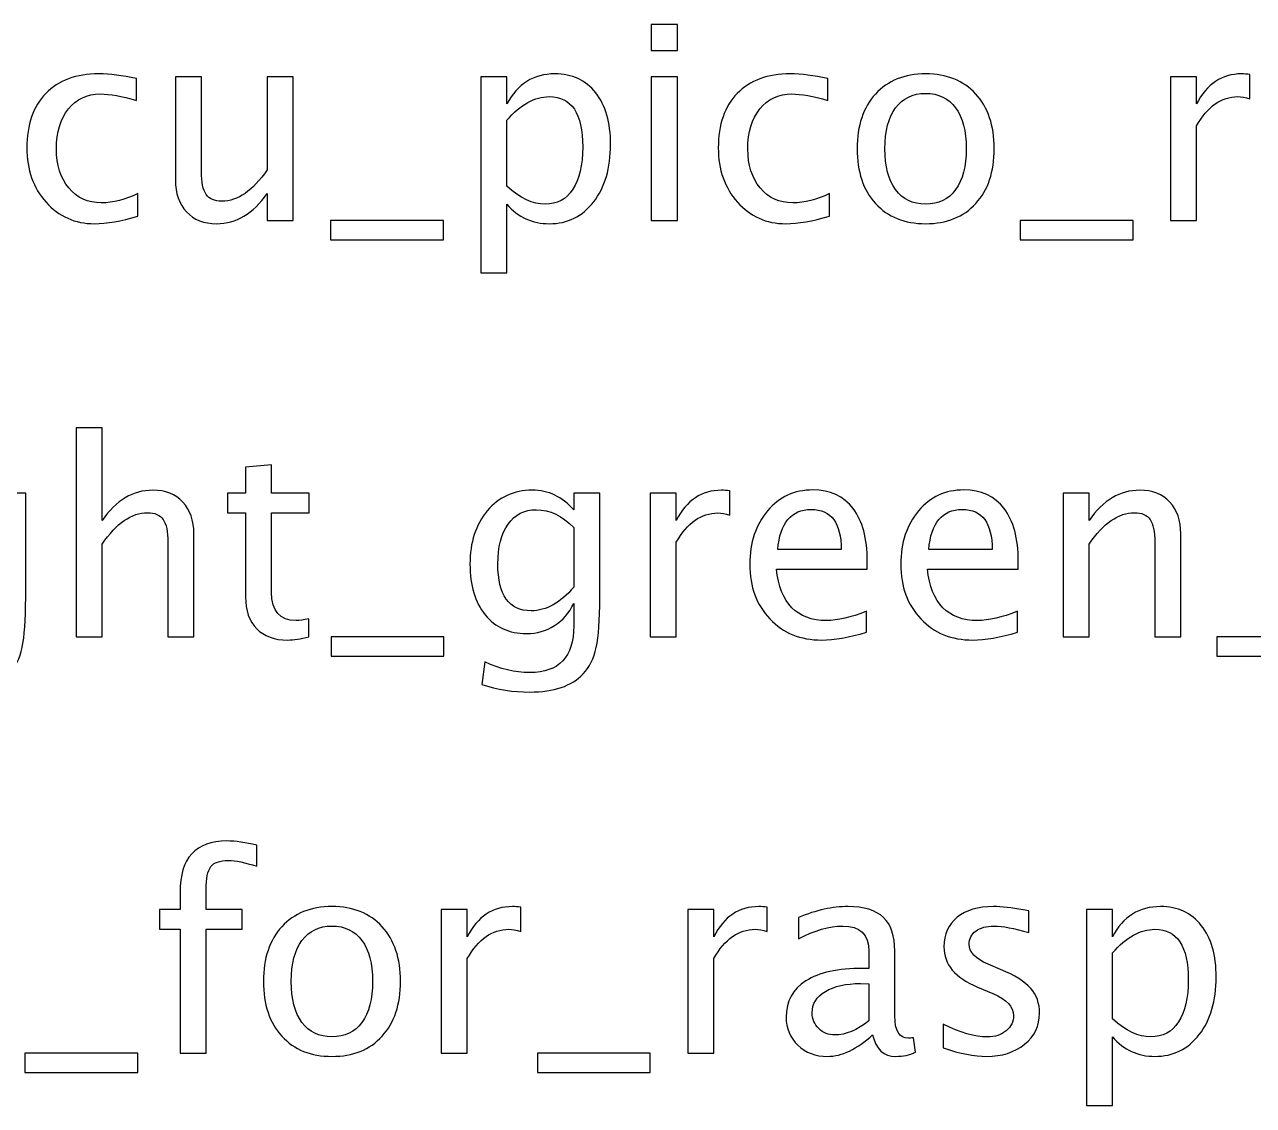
# Model space of a CAD drawing. Header units: centimetres. Extents: x -67 to 67, y -62 to 59.
# Drawn here: x 34.31 to 40.07, y 45.02 to 50.09 of the extents above; entities that cross this region are included whole.
import ezdxf

# ---------------------------------------------------------------- set-up
doc = ezdxf.new("R2010")
doc.units = ezdxf.units.CM
doc.header["$MEASUREMENT"] = 0
doc.layers.add('Layer 1', color=7, linetype='Continuous')

msp = doc.modelspace()

# ---------------------------------------------------------------- linework, layer by layer
at = {"layer": 'Layer 1'}
for points, knots in [([(37.24799, 49.96673), (37.24799, 49.96673), (37.24799, 50.08865), (37.24799, 50.08865), (37.24799, 50.08865), (37.24799, 50.08865), (37.36991, 50.08865), (37.36991, 50.08865), (37.36991, 50.08865), (37.36991, 50.08865), (37.36991, 49.96673), (37.36991, 49.96673), (37.36991, 49.96673), (37.36991, 49.96673), (37.24799, 49.96673), (37.24799, 49.96673)], [0, 0, 0, 0, 0.2, 0.2, 0.2, 0.2, 0.4, 0.4, 0.4, 0.4, 0.6, 0.6, 0.6, 0.6, 1, 1, 1, 1]), ([(34.8424, 49.19076), (34.76345, 49.16705), (34.69529, 49.1552), (34.63793, 49.1552), (34.63793, 49.1552), (34.54691, 49.1552), (34.47156, 49.18886), (34.41166, 49.25595), (34.41166, 49.25595), (34.35176, 49.32326), (34.3217, 49.40814), (34.3217, 49.51038), (34.3217, 49.51038), (34.3217, 49.6196), (34.35133, 49.7049), (34.4106, 49.76586), (34.4106, 49.76586), (34.46987, 49.82703), (34.55263, 49.85751), (34.65889, 49.85751), (34.65889, 49.85751), (34.71117, 49.85751), (34.77001, 49.85031), (34.83478, 49.83592), (34.83478, 49.83592), (34.83478, 49.83592), (34.83478, 49.73305), (34.83478, 49.73305), (34.83478, 49.73305), (34.76599, 49.75337), (34.7099, 49.76353), (34.66672, 49.76353), (34.66672, 49.76353), (34.60406, 49.76353), (34.5539, 49.74004), (34.51643, 49.69326), (34.51643, 49.69326), (34.47897, 49.64648), (34.46013, 49.58404), (34.46013, 49.50614), (34.46013, 49.50614), (34.46013, 49.43058), (34.4796, 49.36962), (34.51834, 49.32284), (34.51834, 49.32284), (34.55707, 49.27627), (34.60766, 49.25299), (34.67053, 49.25299), (34.67053, 49.25299), (34.7262, 49.25299), (34.78335, 49.26738), (34.8424, 49.29617), (34.8424, 49.29617), (34.8424, 49.29617), (34.8424, 49.19076), (34.8424, 49.19076)], [0, 0, 0, 0, 0.0666667, 0.0666667, 0.0666667, 0.0666667, 0.1333333, 0.1333333, 0.1333333, 0.1333333, 0.2, 0.2, 0.2, 0.2, 0.2666667, 0.2666667, 0.2666667, 0.2666667, 0.3333333, 0.3333333, 0.3333333, 0.3333333, 0.4, 0.4, 0.4, 0.4, 0.4666667, 0.4666667, 0.4666667, 0.4666667, 0.5333333, 0.5333333, 0.5333333, 0.5333333, 0.6, 0.6, 0.6, 0.6, 0.6666667, 0.6666667, 0.6666667, 0.6666667, 0.7333333, 0.7333333, 0.7333333, 0.7333333, 0.8, 0.8, 0.8, 0.8, 0.8666667, 0.8666667, 0.8666667, 0.8666667, 1, 1, 1, 1]), ([(35.44713, 49.17044), (35.44713, 49.17044), (35.44713, 49.29702), (35.44713, 49.29702), (35.44713, 49.29702), (35.38215, 49.2024), (35.3032, 49.1552), (35.21049, 49.1552), (35.21049, 49.1552), (35.15164, 49.1552), (35.10487, 49.17362), (35.07015, 49.21066), (35.07015, 49.21066), (35.03523, 49.2477), (35.01787, 49.29744), (35.01787, 49.36031), (35.01787, 49.36031), (35.01787, 49.36031), (35.01787, 49.84354), (35.01787, 49.84354), (35.01787, 49.84354), (35.01787, 49.84354), (35.13979, 49.84354), (35.13979, 49.84354), (35.13979, 49.84354), (35.13979, 49.84354), (35.13979, 49.4001), (35.13979, 49.4001), (35.13979, 49.4001), (35.13979, 49.34951), (35.1472, 49.31374), (35.1618, 49.29257), (35.1618, 49.29257), (35.17662, 49.27119), (35.20117, 49.26061), (35.23568, 49.26061), (35.23568, 49.26061), (35.31018, 49.26061), (35.38088, 49.30951), (35.44713, 49.40751), (35.44713, 49.40751), (35.44713, 49.40751), (35.44713, 49.84354), (35.44713, 49.84354), (35.44713, 49.84354), (35.44713, 49.84354), (35.56905, 49.84354), (35.56905, 49.84354), (35.56905, 49.84354), (35.56905, 49.84354), (35.56905, 49.17044), (35.56905, 49.17044), (35.56905, 49.17044), (35.56905, 49.17044), (35.44713, 49.17044), (35.44713, 49.17044)], [0, 0, 0, 0, 0.0666667, 0.0666667, 0.0666667, 0.0666667, 0.1333333, 0.1333333, 0.1333333, 0.1333333, 0.2, 0.2, 0.2, 0.2, 0.2666667, 0.2666667, 0.2666667, 0.2666667, 0.3333333, 0.3333333, 0.3333333, 0.3333333, 0.4, 0.4, 0.4, 0.4, 0.4666667, 0.4666667, 0.4666667, 0.4666667, 0.5333333, 0.5333333, 0.5333333, 0.5333333, 0.6, 0.6, 0.6, 0.6, 0.6666667, 0.6666667, 0.6666667, 0.6666667, 0.7333333, 0.7333333, 0.7333333, 0.7333333, 0.8, 0.8, 0.8, 0.8, 0.8666667, 0.8666667, 0.8666667, 0.8666667, 1, 1, 1, 1]), ([(36.44874, 48.92533), (36.44874, 48.92533), (36.44874, 49.84354), (36.44874, 49.84354), (36.44874, 49.84354), (36.44874, 49.84354), (36.57066, 49.84354), (36.57066, 49.84354), (36.57066, 49.84354), (36.57066, 49.84354), (36.57066, 49.71633), (36.57066, 49.71633), (36.57066, 49.71633), (36.62061, 49.81052), (36.69576, 49.85751), (36.79587, 49.85751), (36.79587, 49.85751), (36.87694, 49.85751), (36.94065, 49.82809), (36.98722, 49.76903), (36.98722, 49.76903), (37.03379, 49.70998), (37.05707, 49.62933), (37.05707, 49.5271), (37.05707, 49.5271), (37.05707, 49.41576), (37.03061, 49.3258), (36.97791, 49.25765), (36.97791, 49.25765), (36.9252, 49.18928), (36.85578, 49.1552), (36.76984, 49.1552), (36.76984, 49.1552), (36.69004, 49.1552), (36.62358, 49.18568), (36.57066, 49.24685), (36.57066, 49.24685), (36.57066, 49.24685), (36.57066, 48.92533), (36.57066, 48.92533), (36.57066, 48.92533), (36.57066, 48.92533), (36.44874, 48.92533), (36.44874, 48.92533)], [0, 0, 0, 0, 0.0833333, 0.0833333, 0.0833333, 0.0833333, 0.1666667, 0.1666667, 0.1666667, 0.1666667, 0.25, 0.25, 0.25, 0.25, 0.3333333, 0.3333333, 0.3333333, 0.3333333, 0.4166667, 0.4166667, 0.4166667, 0.4166667, 0.5, 0.5, 0.5, 0.5, 0.5833333, 0.5833333, 0.5833333, 0.5833333, 0.6666667, 0.6666667, 0.6666667, 0.6666667, 0.75, 0.75, 0.75, 0.75, 0.8333333, 0.8333333, 0.8333333, 0.8333333, 1, 1, 1, 1]), ([(37.24799, 49.17044), (37.24799, 49.17044), (37.24799, 49.84354), (37.24799, 49.84354), (37.24799, 49.84354), (37.24799, 49.84354), (37.36991, 49.84354), (37.36991, 49.84354), (37.36991, 49.84354), (37.36991, 49.84354), (37.36991, 49.17044), (37.36991, 49.17044), (37.36991, 49.17044), (37.36991, 49.17044), (37.24799, 49.17044), (37.24799, 49.17044)], [0, 0, 0, 0, 0.2, 0.2, 0.2, 0.2, 0.4, 0.4, 0.4, 0.4, 0.6, 0.6, 0.6, 0.6, 1, 1, 1, 1]), ([(38.08238, 49.19076), (38.00343, 49.16705), (37.93527, 49.1552), (37.87791, 49.1552), (37.87791, 49.1552), (37.78689, 49.1552), (37.71154, 49.18886), (37.65164, 49.25595), (37.65164, 49.25595), (37.59174, 49.32326), (37.56168, 49.40814), (37.56168, 49.51038), (37.56168, 49.51038), (37.56168, 49.6196), (37.59131, 49.7049), (37.65058, 49.76586), (37.65058, 49.76586), (37.70985, 49.82703), (37.79261, 49.85751), (37.89887, 49.85751), (37.89887, 49.85751), (37.95115, 49.85751), (38.00999, 49.85031), (38.07476, 49.83592), (38.07476, 49.83592), (38.07476, 49.83592), (38.07476, 49.73305), (38.07476, 49.73305), (38.07476, 49.73305), (38.00597, 49.75337), (37.94988, 49.76353), (37.9067, 49.76353), (37.9067, 49.76353), (37.84404, 49.76353), (37.79388, 49.74004), (37.75641, 49.69326), (37.75641, 49.69326), (37.71895, 49.64648), (37.70011, 49.58404), (37.70011, 49.50614), (37.70011, 49.50614), (37.70011, 49.43058), (37.71958, 49.36962), (37.75832, 49.32284), (37.75832, 49.32284), (37.79705, 49.27627), (37.84764, 49.25299), (37.91051, 49.25299), (37.91051, 49.25299), (37.96618, 49.25299), (38.02333, 49.26738), (38.08238, 49.29617), (38.08238, 49.29617), (38.08238, 49.29617), (38.08238, 49.19076), (38.08238, 49.19076)], [0, 0, 0, 0, 0.0666667, 0.0666667, 0.0666667, 0.0666667, 0.1333333, 0.1333333, 0.1333333, 0.1333333, 0.2, 0.2, 0.2, 0.2, 0.2666667, 0.2666667, 0.2666667, 0.2666667, 0.3333333, 0.3333333, 0.3333333, 0.3333333, 0.4, 0.4, 0.4, 0.4, 0.4666667, 0.4666667, 0.4666667, 0.4666667, 0.5333333, 0.5333333, 0.5333333, 0.5333333, 0.6, 0.6, 0.6, 0.6, 0.6666667, 0.6666667, 0.6666667, 0.6666667, 0.7333333, 0.7333333, 0.7333333, 0.7333333, 0.8, 0.8, 0.8, 0.8, 0.8666667, 0.8666667, 0.8666667, 0.8666667, 1, 1, 1, 1]), ([(38.53344, 49.1552), (38.43459, 49.1552), (38.35628, 49.18674), (38.2987, 49.24982), (38.2987, 49.24982), (38.24092, 49.31289), (38.21213, 49.39862), (38.21213, 49.50678), (38.21213, 49.50678), (38.21213, 49.61473), (38.24092, 49.70024), (38.2987, 49.76311), (38.2987, 49.76311), (38.35628, 49.82597), (38.43459, 49.85751), (38.53344, 49.85751), (38.53344, 49.85751), (38.63229, 49.85751), (38.71061, 49.82597), (38.76818, 49.76311), (38.76818, 49.76311), (38.82596, 49.70024), (38.85475, 49.61473), (38.85475, 49.50678), (38.85475, 49.50678), (38.85475, 49.39862), (38.82596, 49.31289), (38.76818, 49.24982), (38.76818, 49.24982), (38.71061, 49.18674), (38.63229, 49.1552), (38.53344, 49.1552)], [0, 0, 0, 0, 0.1111111, 0.1111111, 0.1111111, 0.1111111, 0.2222222, 0.2222222, 0.2222222, 0.2222222, 0.3333333, 0.3333333, 0.3333333, 0.3333333, 0.4444444, 0.4444444, 0.4444444, 0.4444444, 0.5555556, 0.5555556, 0.5555556, 0.5555556, 0.6666667, 0.6666667, 0.6666667, 0.6666667, 0.7777778, 0.7777778, 0.7777778, 0.7777778, 1, 1, 1, 1]), ([(39.68067, 49.17044), (39.68067, 49.17044), (39.68067, 49.84354), (39.68067, 49.84354), (39.68067, 49.84354), (39.68067, 49.84354), (39.80259, 49.84354), (39.80259, 49.84354), (39.80259, 49.84354), (39.80259, 49.84354), (39.80259, 49.71633), (39.80259, 49.71633), (39.80259, 49.71633), (39.85106, 49.81052), (39.92134, 49.85751), (40.01362, 49.85751), (40.01362, 49.85751), (40.02611, 49.85751), (40.03923, 49.85645), (40.05278, 49.85434), (40.05278, 49.85434), (40.05278, 49.85434), (40.05278, 49.74025), (40.05278, 49.74025), (40.05278, 49.74025), (40.03161, 49.74723), (40.01299, 49.75083), (39.9969, 49.75083), (39.9969, 49.75083), (39.91943, 49.75083), (39.85466, 49.70511), (39.80259, 49.61346), (39.80259, 49.61346), (39.80259, 49.61346), (39.80259, 49.17044), (39.80259, 49.17044), (39.80259, 49.17044), (39.80259, 49.17044), (39.68067, 49.17044), (39.68067, 49.17044)], [0, 0, 0, 0, 0.0909091, 0.0909091, 0.0909091, 0.0909091, 0.1818182, 0.1818182, 0.1818182, 0.1818182, 0.2727273, 0.2727273, 0.2727273, 0.2727273, 0.3636364, 0.3636364, 0.3636364, 0.3636364, 0.4545455, 0.4545455, 0.4545455, 0.4545455, 0.5454545, 0.5454545, 0.5454545, 0.5454545, 0.6363636, 0.6363636, 0.6363636, 0.6363636, 0.7272727, 0.7272727, 0.7272727, 0.7272727, 0.8181818, 0.8181818, 0.8181818, 0.8181818, 1, 1, 1, 1]), ([(38.53323, 49.24664), (38.59355, 49.24664), (38.64054, 49.26929), (38.67399, 49.3148), (38.67399, 49.3148), (38.70722, 49.36009), (38.72394, 49.42423), (38.72394, 49.50678), (38.72394, 49.50678), (38.72394, 49.58912), (38.70722, 49.65304), (38.67399, 49.69834), (38.67399, 49.69834), (38.64054, 49.74342), (38.59355, 49.76607), (38.53323, 49.76607), (38.53323, 49.76607), (38.47269, 49.76607), (38.4257, 49.74342), (38.39268, 49.69834), (38.39268, 49.69834), (38.35945, 49.65304), (38.34294, 49.58912), (38.34294, 49.50678), (38.34294, 49.50678), (38.34294, 49.42423), (38.35945, 49.36009), (38.39268, 49.3148), (38.39268, 49.3148), (38.4257, 49.26929), (38.47269, 49.24664), (38.53323, 49.24664)], [0, 0, 0, 0, 0.1111111, 0.1111111, 0.1111111, 0.1111111, 0.2222222, 0.2222222, 0.2222222, 0.2222222, 0.3333333, 0.3333333, 0.3333333, 0.3333333, 0.4444444, 0.4444444, 0.4444444, 0.4444444, 0.5555556, 0.5555556, 0.5555556, 0.5555556, 0.6666667, 0.6666667, 0.6666667, 0.6666667, 0.7777778, 0.7777778, 0.7777778, 0.7777778, 1, 1, 1, 1]), ([(36.57066, 49.33088), (36.63353, 49.27479), (36.69343, 49.24664), (36.75037, 49.24664), (36.75037, 49.24664), (36.80646, 49.24664), (36.84985, 49.27014), (36.88033, 49.31691), (36.88033, 49.31691), (36.91102, 49.36369), (36.92626, 49.42952), (36.92626, 49.51461), (36.92626, 49.51461), (36.92626, 49.67209), (36.87419, 49.75083), (36.77005, 49.75083), (36.77005, 49.75083), (36.70189, 49.75083), (36.63543, 49.714), (36.57066, 49.64013), (36.57066, 49.64013), (36.57066, 49.64013), (36.57066, 49.33088), (36.57066, 49.33088)], [0, 0, 0, 0, 0.1428571, 0.1428571, 0.1428571, 0.1428571, 0.2857143, 0.2857143, 0.2857143, 0.2857143, 0.4285714, 0.4285714, 0.4285714, 0.4285714, 0.5714286, 0.5714286, 0.5714286, 0.5714286, 0.7142857, 0.7142857, 0.7142857, 0.7142857, 1, 1, 1, 1]), ([(35.74516, 49.079), (35.74516, 49.079), (35.74516, 49.17044), (35.74516, 49.17044), (35.74516, 49.17044), (35.74516, 49.17044), (36.27348, 49.17044), (36.27348, 49.17044), (36.27348, 49.17044), (36.27348, 49.17044), (36.27348, 49.079), (36.27348, 49.079), (36.27348, 49.079), (36.27348, 49.079), (35.74516, 49.079), (35.74516, 49.079)], [0, 0, 0, 0, 0.2, 0.2, 0.2, 0.2, 0.4, 0.4, 0.4, 0.4, 0.6, 0.6, 0.6, 0.6, 1, 1, 1, 1]), ([(38.97709, 49.079), (38.97709, 49.079), (38.97709, 49.17044), (38.97709, 49.17044), (38.97709, 49.17044), (38.97709, 49.17044), (39.50541, 49.17044), (39.50541, 49.17044), (39.50541, 49.17044), (39.50541, 49.17044), (39.50541, 49.079), (39.50541, 49.079), (39.50541, 49.079), (39.50541, 49.079), (38.97709, 49.079), (38.97709, 49.079)], [0, 0, 0, 0, 0.2, 0.2, 0.2, 0.2, 0.4, 0.4, 0.4, 0.4, 0.6, 0.6, 0.6, 0.6, 1, 1, 1, 1]), ([(34.55317, 47.21887), (34.55317, 47.21887), (34.55317, 48.19804), (34.55317, 48.19804), (34.55317, 48.19804), (34.55317, 48.19804), (34.67509, 48.19804), (34.67509, 48.19804), (34.67509, 48.19804), (34.67509, 48.19804), (34.67509, 47.76476), (34.67509, 47.76476), (34.67509, 47.76476), (34.73965, 47.85895), (34.81881, 47.90594), (34.91237, 47.90594), (34.91237, 47.90594), (34.97121, 47.90594), (35.01799, 47.88753), (35.05249, 47.85048), (35.05249, 47.85048), (35.08699, 47.81365), (35.10435, 47.76391), (35.10435, 47.70168), (35.10435, 47.70168), (35.10435, 47.70168), (35.10435, 47.21887), (35.10435, 47.21887), (35.10435, 47.21887), (35.10435, 47.21887), (34.98243, 47.21887), (34.98243, 47.21887), (34.98243, 47.21887), (34.98243, 47.21887), (34.98243, 47.66189), (34.98243, 47.66189), (34.98243, 47.66189), (34.98243, 47.71184), (34.97502, 47.7474), (34.96042, 47.76857), (34.96042, 47.76857), (34.9456, 47.78995), (34.92126, 47.80053), (34.88718, 47.80053), (34.88718, 47.80053), (34.81225, 47.80053), (34.74155, 47.75164), (34.67509, 47.65385), (34.67509, 47.65385), (34.67509, 47.65385), (34.67509, 47.21887), (34.67509, 47.21887), (34.67509, 47.21887), (34.67509, 47.21887), (34.55317, 47.21887), (34.55317, 47.21887)], [0, 0, 0, 0, 0.0666667, 0.0666667, 0.0666667, 0.0666667, 0.1333333, 0.1333333, 0.1333333, 0.1333333, 0.2, 0.2, 0.2, 0.2, 0.2666667, 0.2666667, 0.2666667, 0.2666667, 0.3333333, 0.3333333, 0.3333333, 0.3333333, 0.4, 0.4, 0.4, 0.4, 0.4666667, 0.4666667, 0.4666667, 0.4666667, 0.5333333, 0.5333333, 0.5333333, 0.5333333, 0.6, 0.6, 0.6, 0.6, 0.6666667, 0.6666667, 0.6666667, 0.6666667, 0.7333333, 0.7333333, 0.7333333, 0.7333333, 0.8, 0.8, 0.8, 0.8, 0.8666667, 0.8666667, 0.8666667, 0.8666667, 1, 1, 1, 1]), ([(35.64241, 47.21908), (35.60473, 47.20871), (35.57193, 47.20363), (35.5442, 47.20363), (35.5442, 47.20363), (35.48197, 47.20363), (35.4335, 47.22141), (35.39878, 47.25697), (35.39878, 47.25697), (35.36386, 47.29253), (35.3465, 47.34185), (35.3465, 47.40514), (35.3465, 47.40514), (35.3465, 47.40514), (35.3465, 47.80053), (35.3465, 47.80053), (35.3465, 47.80053), (35.3465, 47.80053), (35.26226, 47.80053), (35.26226, 47.80053), (35.26226, 47.80053), (35.26226, 47.80053), (35.26226, 47.89197), (35.26226, 47.89197), (35.26226, 47.89197), (35.26226, 47.89197), (35.3465, 47.89197), (35.3465, 47.89197), (35.3465, 47.89197), (35.3465, 47.89197), (35.3465, 48.01368), (35.3465, 48.01368), (35.3465, 48.01368), (35.3465, 48.01368), (35.46842, 48.02532), (35.46842, 48.02532), (35.46842, 48.02532), (35.46842, 48.02532), (35.46842, 47.89197), (35.46842, 47.89197), (35.46842, 47.89197), (35.46842, 47.89197), (35.64495, 47.89197), (35.64495, 47.89197), (35.64495, 47.89197), (35.64495, 47.89197), (35.64495, 47.80053), (35.64495, 47.80053), (35.64495, 47.80053), (35.64495, 47.80053), (35.46842, 47.80053), (35.46842, 47.80053), (35.46842, 47.80053), (35.46842, 47.80053), (35.46842, 47.42715), (35.46842, 47.42715), (35.46842, 47.42715), (35.46842, 47.3391), (35.50673, 47.29507), (35.58314, 47.29507), (35.58314, 47.29507), (35.59944, 47.29507), (35.61913, 47.29782), (35.64241, 47.30311), (35.64241, 47.30311), (35.64241, 47.30311), (35.64241, 47.21908), (35.64241, 47.21908)], [0, 0, 0, 0, 0.0555556, 0.0555556, 0.0555556, 0.0555556, 0.1111111, 0.1111111, 0.1111111, 0.1111111, 0.1666667, 0.1666667, 0.1666667, 0.1666667, 0.2222222, 0.2222222, 0.2222222, 0.2222222, 0.2777778, 0.2777778, 0.2777778, 0.2777778, 0.3333333, 0.3333333, 0.3333333, 0.3333333, 0.3888889, 0.3888889, 0.3888889, 0.3888889, 0.4444444, 0.4444444, 0.4444444, 0.4444444, 0.5, 0.5, 0.5, 0.5, 0.5555556, 0.5555556, 0.5555556, 0.5555556, 0.6111111, 0.6111111, 0.6111111, 0.6111111, 0.6666667, 0.6666667, 0.6666667, 0.6666667, 0.7222222, 0.7222222, 0.7222222, 0.7222222, 0.7777778, 0.7777778, 0.7777778, 0.7777778, 0.8333333, 0.8333333, 0.8333333, 0.8333333, 0.8888889, 0.8888889, 0.8888889, 0.8888889, 1, 1, 1, 1]), ([(33.76386, 46.99535), (33.76386, 46.99535), (33.77825, 47.10076), (33.77825, 47.10076), (33.77825, 47.10076), (33.84895, 47.06774), (33.91901, 47.05123), (33.98823, 47.05123), (33.98823, 47.05123), (34.1256, 47.05123), (34.19439, 47.12404), (34.19439, 47.26946), (34.19439, 47.26946), (34.19439, 47.26946), (34.19439, 47.37529), (34.19439, 47.37529), (34.19439, 47.37529), (34.17322, 47.33063), (34.14317, 47.29613), (34.10401, 47.27136), (34.10401, 47.27136), (34.06485, 47.2466), (34.02125, 47.23411), (33.9732, 47.23411), (33.9732, 47.23411), (33.89171, 47.23411), (33.82715, 47.26332), (33.77952, 47.32174), (33.77952, 47.32174), (33.7319, 47.38016), (33.70798, 47.45932), (33.70798, 47.55923), (33.70798, 47.55923), (33.70798, 47.66147), (33.73507, 47.74486), (33.78926, 47.80942), (33.78926, 47.80942), (33.84366, 47.87377), (33.91372, 47.90594), (33.99987, 47.90594), (33.99987, 47.90594), (34.07522, 47.90594), (34.1402, 47.87546), (34.19439, 47.81429), (34.19439, 47.81429), (34.19439, 47.81429), (34.19439, 47.89197), (34.19439, 47.89197), (34.19439, 47.89197), (34.19439, 47.89197), (34.31631, 47.89197), (34.31631, 47.89197), (34.31631, 47.89197), (34.31631, 47.89197), (34.31631, 47.4026), (34.31631, 47.4026), (34.31631, 47.4026), (34.31631, 47.2974), (34.31081, 47.21951), (34.2998, 47.16892), (34.2998, 47.16892), (34.28901, 47.11833), (34.26826, 47.07684), (34.23821, 47.04467), (34.23821, 47.04467), (34.18487, 46.98815), (34.10147, 46.95979), (33.98823, 46.95979), (33.98823, 46.95979), (33.91055, 46.95979), (33.83583, 46.97164), (33.76386, 46.99535)], [0, 0, 0, 0, 0.0526316, 0.0526316, 0.0526316, 0.0526316, 0.1052632, 0.1052632, 0.1052632, 0.1052632, 0.1578947, 0.1578947, 0.1578947, 0.1578947, 0.2105263, 0.2105263, 0.2105263, 0.2105263, 0.2631579, 0.2631579, 0.2631579, 0.2631579, 0.3157895, 0.3157895, 0.3157895, 0.3157895, 0.3684211, 0.3684211, 0.3684211, 0.3684211, 0.4210526, 0.4210526, 0.4210526, 0.4210526, 0.4736842, 0.4736842, 0.4736842, 0.4736842, 0.5263158, 0.5263158, 0.5263158, 0.5263158, 0.5789474, 0.5789474, 0.5789474, 0.5789474, 0.6315789, 0.6315789, 0.6315789, 0.6315789, 0.6842105, 0.6842105, 0.6842105, 0.6842105, 0.7368421, 0.7368421, 0.7368421, 0.7368421, 0.7894737, 0.7894737, 0.7894737, 0.7894737, 0.8421053, 0.8421053, 0.8421053, 0.8421053, 0.8947368, 0.8947368, 0.8947368, 0.8947368, 1, 1, 1, 1]), ([(36.45394, 46.99535), (36.45394, 46.99535), (36.46833, 47.10076), (36.46833, 47.10076), (36.46833, 47.10076), (36.53903, 47.06774), (36.60909, 47.05123), (36.67831, 47.05123), (36.67831, 47.05123), (36.81568, 47.05123), (36.88447, 47.12404), (36.88447, 47.26946), (36.88447, 47.26946), (36.88447, 47.26946), (36.88447, 47.37529), (36.88447, 47.37529), (36.88447, 47.37529), (36.8633, 47.33063), (36.83325, 47.29613), (36.79409, 47.27136), (36.79409, 47.27136), (36.75493, 47.2466), (36.71133, 47.23411), (36.66328, 47.23411), (36.66328, 47.23411), (36.58179, 47.23411), (36.51723, 47.26332), (36.4696, 47.32174), (36.4696, 47.32174), (36.42198, 47.38016), (36.39806, 47.45932), (36.39806, 47.55923), (36.39806, 47.55923), (36.39806, 47.66147), (36.42515, 47.74486), (36.47934, 47.80942), (36.47934, 47.80942), (36.53374, 47.87377), (36.6038, 47.90594), (36.68995, 47.90594), (36.68995, 47.90594), (36.7653, 47.90594), (36.83028, 47.87546), (36.88447, 47.81429), (36.88447, 47.81429), (36.88447, 47.81429), (36.88447, 47.89197), (36.88447, 47.89197), (36.88447, 47.89197), (36.88447, 47.89197), (37.00639, 47.89197), (37.00639, 47.89197), (37.00639, 47.89197), (37.00639, 47.89197), (37.00639, 47.4026), (37.00639, 47.4026), (37.00639, 47.4026), (37.00639, 47.2974), (37.00089, 47.21951), (36.98988, 47.16892), (36.98988, 47.16892), (36.97909, 47.11833), (36.95834, 47.07684), (36.92829, 47.04467), (36.92829, 47.04467), (36.87495, 46.98815), (36.79155, 46.95979), (36.67831, 46.95979), (36.67831, 46.95979), (36.60063, 46.95979), (36.52591, 46.97164), (36.45394, 46.99535)], [0, 0, 0, 0, 0.0526316, 0.0526316, 0.0526316, 0.0526316, 0.1052632, 0.1052632, 0.1052632, 0.1052632, 0.1578947, 0.1578947, 0.1578947, 0.1578947, 0.2105263, 0.2105263, 0.2105263, 0.2105263, 0.2631579, 0.2631579, 0.2631579, 0.2631579, 0.3157895, 0.3157895, 0.3157895, 0.3157895, 0.3684211, 0.3684211, 0.3684211, 0.3684211, 0.4210526, 0.4210526, 0.4210526, 0.4210526, 0.4736842, 0.4736842, 0.4736842, 0.4736842, 0.5263158, 0.5263158, 0.5263158, 0.5263158, 0.5789474, 0.5789474, 0.5789474, 0.5789474, 0.6315789, 0.6315789, 0.6315789, 0.6315789, 0.6842105, 0.6842105, 0.6842105, 0.6842105, 0.7368421, 0.7368421, 0.7368421, 0.7368421, 0.7894737, 0.7894737, 0.7894737, 0.7894737, 0.8421053, 0.8421053, 0.8421053, 0.8421053, 0.8947368, 0.8947368, 0.8947368, 0.8947368, 1, 1, 1, 1]), ([(37.24325, 47.21887), (37.24325, 47.21887), (37.24325, 47.89197), (37.24325, 47.89197), (37.24325, 47.89197), (37.24325, 47.89197), (37.36517, 47.89197), (37.36517, 47.89197), (37.36517, 47.89197), (37.36517, 47.89197), (37.36517, 47.76476), (37.36517, 47.76476), (37.36517, 47.76476), (37.41364, 47.85895), (37.48392, 47.90594), (37.5762, 47.90594), (37.5762, 47.90594), (37.58869, 47.90594), (37.60181, 47.90488), (37.61536, 47.90277), (37.61536, 47.90277), (37.61536, 47.90277), (37.61536, 47.78868), (37.61536, 47.78868), (37.61536, 47.78868), (37.59419, 47.79566), (37.57557, 47.79926), (37.55948, 47.79926), (37.55948, 47.79926), (37.48201, 47.79926), (37.41724, 47.75354), (37.36517, 47.66189), (37.36517, 47.66189), (37.36517, 47.66189), (37.36517, 47.21887), (37.36517, 47.21887), (37.36517, 47.21887), (37.36517, 47.21887), (37.24325, 47.21887), (37.24325, 47.21887)], [0, 0, 0, 0, 0.0909091, 0.0909091, 0.0909091, 0.0909091, 0.1818182, 0.1818182, 0.1818182, 0.1818182, 0.2727273, 0.2727273, 0.2727273, 0.2727273, 0.3636364, 0.3636364, 0.3636364, 0.3636364, 0.4545455, 0.4545455, 0.4545455, 0.4545455, 0.5454545, 0.5454545, 0.5454545, 0.5454545, 0.6363636, 0.6363636, 0.6363636, 0.6363636, 0.7272727, 0.7272727, 0.7272727, 0.7272727, 0.8181818, 0.8181818, 0.8181818, 0.8181818, 1, 1, 1, 1]), ([(38.25692, 47.24046), (38.17501, 47.21591), (38.10494, 47.20363), (38.04652, 47.20363), (38.04652, 47.20363), (37.94683, 47.20363), (37.86576, 47.23665), (37.80332, 47.30248), (37.80332, 47.30248), (37.74088, 47.36831), (37.70955, 47.45361), (37.70955, 47.5586), (37.70955, 47.5586), (37.70955, 47.66041), (37.73707, 47.74402), (37.79231, 47.80942), (37.79231, 47.80942), (37.84756, 47.87461), (37.91825, 47.90721), (38.0044, 47.90721), (38.0044, 47.90721), (38.08589, 47.90721), (38.14897, 47.87821), (38.19342, 47.82022), (38.19342, 47.82022), (38.23787, 47.76222), (38.2601, 47.68009), (38.2601, 47.57362), (38.2601, 47.57362), (38.2601, 47.57362), (38.25946, 47.53637), (38.25946, 47.53637), (38.25946, 47.53637), (38.25946, 47.53637), (37.83401, 47.53637), (37.83401, 47.53637), (37.83401, 47.53637), (37.85179, 47.3755), (37.93032, 47.29507), (38.06938, 47.29507), (38.06938, 47.29507), (38.1204, 47.29507), (38.18284, 47.30946), (38.25692, 47.33825), (38.25692, 47.33825), (38.25692, 47.33825), (38.25692, 47.24046), (38.25692, 47.24046)], [0, 0, 0, 0, 0.0769231, 0.0769231, 0.0769231, 0.0769231, 0.1538462, 0.1538462, 0.1538462, 0.1538462, 0.2307692, 0.2307692, 0.2307692, 0.2307692, 0.3076923, 0.3076923, 0.3076923, 0.3076923, 0.3846154, 0.3846154, 0.3846154, 0.3846154, 0.4615385, 0.4615385, 0.4615385, 0.4615385, 0.5384615, 0.5384615, 0.5384615, 0.5384615, 0.6153846, 0.6153846, 0.6153846, 0.6153846, 0.6923077, 0.6923077, 0.6923077, 0.6923077, 0.7692308, 0.7692308, 0.7692308, 0.7692308, 0.8461538, 0.8461538, 0.8461538, 0.8461538, 1, 1, 1, 1]), ([(38.96452, 47.24046), (38.88261, 47.21591), (38.81254, 47.20363), (38.75412, 47.20363), (38.75412, 47.20363), (38.65443, 47.20363), (38.57336, 47.23665), (38.51092, 47.30248), (38.51092, 47.30248), (38.44848, 47.36831), (38.41715, 47.45361), (38.41715, 47.5586), (38.41715, 47.5586), (38.41715, 47.66041), (38.44467, 47.74402), (38.49991, 47.80942), (38.49991, 47.80942), (38.55516, 47.87461), (38.62585, 47.90721), (38.712, 47.90721), (38.712, 47.90721), (38.79349, 47.90721), (38.85657, 47.87821), (38.90102, 47.82022), (38.90102, 47.82022), (38.94547, 47.76222), (38.9677, 47.68009), (38.9677, 47.57362), (38.9677, 47.57362), (38.9677, 47.57362), (38.96706, 47.53637), (38.96706, 47.53637), (38.96706, 47.53637), (38.96706, 47.53637), (38.54161, 47.53637), (38.54161, 47.53637), (38.54161, 47.53637), (38.55939, 47.3755), (38.63792, 47.29507), (38.77698, 47.29507), (38.77698, 47.29507), (38.828, 47.29507), (38.89044, 47.30946), (38.96452, 47.33825), (38.96452, 47.33825), (38.96452, 47.33825), (38.96452, 47.24046), (38.96452, 47.24046)], [0, 0, 0, 0, 0.0769231, 0.0769231, 0.0769231, 0.0769231, 0.1538462, 0.1538462, 0.1538462, 0.1538462, 0.2307692, 0.2307692, 0.2307692, 0.2307692, 0.3076923, 0.3076923, 0.3076923, 0.3076923, 0.3846154, 0.3846154, 0.3846154, 0.3846154, 0.4615385, 0.4615385, 0.4615385, 0.4615385, 0.5384615, 0.5384615, 0.5384615, 0.5384615, 0.6153846, 0.6153846, 0.6153846, 0.6153846, 0.6923077, 0.6923077, 0.6923077, 0.6923077, 0.7692308, 0.7692308, 0.7692308, 0.7692308, 0.8461538, 0.8461538, 0.8461538, 0.8461538, 1, 1, 1, 1]), ([(39.17809, 47.21887), (39.17809, 47.21887), (39.17809, 47.89197), (39.17809, 47.89197), (39.17809, 47.89197), (39.17809, 47.89197), (39.30001, 47.89197), (39.30001, 47.89197), (39.30001, 47.89197), (39.30001, 47.89197), (39.30001, 47.76476), (39.30001, 47.76476), (39.30001, 47.76476), (39.36457, 47.85895), (39.44373, 47.90594), (39.53729, 47.90594), (39.53729, 47.90594), (39.59613, 47.90594), (39.64291, 47.88753), (39.67741, 47.85048), (39.67741, 47.85048), (39.71191, 47.81365), (39.72927, 47.76391), (39.72927, 47.70168), (39.72927, 47.70168), (39.72927, 47.70168), (39.72927, 47.21887), (39.72927, 47.21887), (39.72927, 47.21887), (39.72927, 47.21887), (39.60735, 47.21887), (39.60735, 47.21887), (39.60735, 47.21887), (39.60735, 47.21887), (39.60735, 47.66189), (39.60735, 47.66189), (39.60735, 47.66189), (39.60735, 47.71184), (39.59994, 47.7474), (39.58534, 47.76857), (39.58534, 47.76857), (39.57052, 47.78995), (39.54618, 47.80053), (39.5121, 47.80053), (39.5121, 47.80053), (39.43717, 47.80053), (39.36647, 47.75164), (39.30001, 47.65385), (39.30001, 47.65385), (39.30001, 47.65385), (39.30001, 47.21887), (39.30001, 47.21887), (39.30001, 47.21887), (39.30001, 47.21887), (39.17809, 47.21887), (39.17809, 47.21887)], [0, 0, 0, 0, 0.0666667, 0.0666667, 0.0666667, 0.0666667, 0.1333333, 0.1333333, 0.1333333, 0.1333333, 0.2, 0.2, 0.2, 0.2, 0.2666667, 0.2666667, 0.2666667, 0.2666667, 0.3333333, 0.3333333, 0.3333333, 0.3333333, 0.4, 0.4, 0.4, 0.4, 0.4666667, 0.4666667, 0.4666667, 0.4666667, 0.5333333, 0.5333333, 0.5333333, 0.5333333, 0.6, 0.6, 0.6, 0.6, 0.6666667, 0.6666667, 0.6666667, 0.6666667, 0.7333333, 0.7333333, 0.7333333, 0.7333333, 0.8, 0.8, 0.8, 0.8, 0.8666667, 0.8666667, 0.8666667, 0.8666667, 1, 1, 1, 1]), ([(36.88447, 47.4517), (36.88447, 47.4517), (36.88447, 47.73089), (36.88447, 47.73089), (36.88447, 47.73089), (36.83071, 47.78656), (36.77208, 47.8145), (36.70879, 47.8145), (36.70879, 47.8145), (36.65248, 47.8145), (36.60846, 47.79206), (36.57671, 47.74698), (36.57671, 47.74698), (36.54475, 47.70211), (36.52887, 47.63966), (36.52887, 47.56008), (36.52887, 47.56008), (36.52887, 47.41382), (36.58073, 47.34079), (36.68466, 47.34079), (36.68466, 47.34079), (36.75535, 47.34079), (36.82203, 47.37783), (36.88447, 47.4517)], [0, 0, 0, 0, 0.1428571, 0.1428571, 0.1428571, 0.1428571, 0.2857143, 0.2857143, 0.2857143, 0.2857143, 0.4285714, 0.4285714, 0.4285714, 0.4285714, 0.5714286, 0.5714286, 0.5714286, 0.5714286, 0.7142857, 0.7142857, 0.7142857, 0.7142857, 1, 1, 1, 1]), ([(37.84036, 47.62781), (37.84036, 47.62781), (38.13754, 47.62781), (38.13754, 47.62781), (38.13754, 47.62781), (38.13754, 47.75312), (38.09076, 47.81577), (37.99742, 47.81577), (37.99742, 47.81577), (37.90344, 47.81577), (37.85116, 47.75312), (37.84036, 47.62781)], [0, 0, 0, 0, 0.25, 0.25, 0.25, 0.25, 0.5, 0.5, 0.5, 0.5, 1, 1, 1, 1]), ([(38.54796, 47.62781), (38.54796, 47.62781), (38.84514, 47.62781), (38.84514, 47.62781), (38.84514, 47.62781), (38.84514, 47.75312), (38.79836, 47.81577), (38.70502, 47.81577), (38.70502, 47.81577), (38.61104, 47.81577), (38.55876, 47.75312), (38.54796, 47.62781)], [0, 0, 0, 0, 0.25, 0.25, 0.25, 0.25, 0.5, 0.5, 0.5, 0.5, 1, 1, 1, 1]), ([(35.74782, 47.12743), (35.74782, 47.12743), (35.74782, 47.21887), (35.74782, 47.21887), (35.74782, 47.21887), (35.74782, 47.21887), (36.27614, 47.21887), (36.27614, 47.21887), (36.27614, 47.21887), (36.27614, 47.21887), (36.27614, 47.12743), (36.27614, 47.12743), (36.27614, 47.12743), (36.27614, 47.12743), (35.74782, 47.12743), (35.74782, 47.12743)], [0, 0, 0, 0, 0.2, 0.2, 0.2, 0.2, 0.4, 0.4, 0.4, 0.4, 0.6, 0.6, 0.6, 0.6, 1, 1, 1, 1]), ([(39.89776, 47.12743), (39.89776, 47.12743), (39.89776, 47.21887), (39.89776, 47.21887), (39.89776, 47.21887), (39.89776, 47.21887), (40.42608, 47.21887), (40.42608, 47.21887), (40.42608, 47.21887), (40.42608, 47.21887), (40.42608, 47.12743), (40.42608, 47.12743), (40.42608, 47.12743), (40.42608, 47.12743), (39.89776, 47.12743), (39.89776, 47.12743)], [0, 0, 0, 0, 0.2, 0.2, 0.2, 0.2, 0.4, 0.4, 0.4, 0.4, 0.6, 0.6, 0.6, 0.6, 1, 1, 1, 1]), ([(35.03946, 45.2673), (35.03946, 45.2673), (35.03946, 45.84896), (35.03946, 45.84896), (35.03946, 45.84896), (35.03946, 45.84896), (34.944, 45.84896), (34.944, 45.84896), (34.944, 45.84896), (34.944, 45.84896), (34.944, 45.9404), (34.944, 45.9404), (34.944, 45.9404), (34.944, 45.9404), (35.03946, 45.9404), (35.03946, 45.9404), (35.03946, 45.9404), (35.03946, 45.9404), (35.03946, 46.02105), (35.03946, 46.02105), (35.03946, 46.02105), (35.03946, 46.18149), (35.1127, 46.26171), (35.25917, 46.26171), (35.25917, 46.26171), (35.30023, 46.26171), (35.3468, 46.25494), (35.39887, 46.24139), (35.39887, 46.24139), (35.39887, 46.24139), (35.39887, 46.1436), (35.39887, 46.1436), (35.39887, 46.1436), (35.34363, 46.16138), (35.29939, 46.17027), (35.26616, 46.17027), (35.26616, 46.17027), (35.22573, 46.17027), (35.19821, 46.16075), (35.18361, 46.14148), (35.18361, 46.14148), (35.16879, 46.12222), (35.16138, 46.08645), (35.16138, 46.03417), (35.16138, 46.03417), (35.16138, 46.03417), (35.16138, 45.9404), (35.16138, 45.9404), (35.16138, 45.9404), (35.16138, 45.9404), (35.3305, 45.9404), (35.3305, 45.9404), (35.3305, 45.9404), (35.3305, 45.9404), (35.3305, 45.84896), (35.3305, 45.84896), (35.3305, 45.84896), (35.3305, 45.84896), (35.16138, 45.84896), (35.16138, 45.84896), (35.16138, 45.84896), (35.16138, 45.84896), (35.16138, 45.2673), (35.16138, 45.2673), (35.16138, 45.2673), (35.16138, 45.2673), (35.03946, 45.2673), (35.03946, 45.2673)], [0, 0, 0, 0, 0.0555556, 0.0555556, 0.0555556, 0.0555556, 0.1111111, 0.1111111, 0.1111111, 0.1111111, 0.1666667, 0.1666667, 0.1666667, 0.1666667, 0.2222222, 0.2222222, 0.2222222, 0.2222222, 0.2777778, 0.2777778, 0.2777778, 0.2777778, 0.3333333, 0.3333333, 0.3333333, 0.3333333, 0.3888889, 0.3888889, 0.3888889, 0.3888889, 0.4444444, 0.4444444, 0.4444444, 0.4444444, 0.5, 0.5, 0.5, 0.5, 0.5555556, 0.5555556, 0.5555556, 0.5555556, 0.6111111, 0.6111111, 0.6111111, 0.6111111, 0.6666667, 0.6666667, 0.6666667, 0.6666667, 0.7222222, 0.7222222, 0.7222222, 0.7222222, 0.7777778, 0.7777778, 0.7777778, 0.7777778, 0.8333333, 0.8333333, 0.8333333, 0.8333333, 0.8888889, 0.8888889, 0.8888889, 0.8888889, 1, 1, 1, 1]), ([(35.75151, 45.25206), (35.65266, 45.25206), (35.57435, 45.2836), (35.51677, 45.34668), (35.51677, 45.34668), (35.45899, 45.40975), (35.4302, 45.49548), (35.4302, 45.60364), (35.4302, 45.60364), (35.4302, 45.71159), (35.45899, 45.7971), (35.51677, 45.85997), (35.51677, 45.85997), (35.57435, 45.92283), (35.65266, 45.95437), (35.75151, 45.95437), (35.75151, 45.95437), (35.85036, 45.95437), (35.92868, 45.92283), (35.98625, 45.85997), (35.98625, 45.85997), (36.04403, 45.7971), (36.07282, 45.71159), (36.07282, 45.60364), (36.07282, 45.60364), (36.07282, 45.49548), (36.04403, 45.40975), (35.98625, 45.34668), (35.98625, 45.34668), (35.92868, 45.2836), (35.85036, 45.25206), (35.75151, 45.25206)], [0, 0, 0, 0, 0.1111111, 0.1111111, 0.1111111, 0.1111111, 0.2222222, 0.2222222, 0.2222222, 0.2222222, 0.3333333, 0.3333333, 0.3333333, 0.3333333, 0.4444444, 0.4444444, 0.4444444, 0.4444444, 0.5555556, 0.5555556, 0.5555556, 0.5555556, 0.6666667, 0.6666667, 0.6666667, 0.6666667, 0.7777778, 0.7777778, 0.7777778, 0.7777778, 1, 1, 1, 1]), ([(36.26374, 45.2673), (36.26374, 45.2673), (36.26374, 45.9404), (36.26374, 45.9404), (36.26374, 45.9404), (36.26374, 45.9404), (36.38566, 45.9404), (36.38566, 45.9404), (36.38566, 45.9404), (36.38566, 45.9404), (36.38566, 45.81319), (36.38566, 45.81319), (36.38566, 45.81319), (36.43413, 45.90738), (36.50441, 45.95437), (36.59669, 45.95437), (36.59669, 45.95437), (36.60918, 45.95437), (36.6223, 45.95331), (36.63585, 45.9512), (36.63585, 45.9512), (36.63585, 45.9512), (36.63585, 45.83711), (36.63585, 45.83711), (36.63585, 45.83711), (36.61468, 45.84409), (36.59606, 45.84769), (36.57997, 45.84769), (36.57997, 45.84769), (36.5025, 45.84769), (36.43773, 45.80197), (36.38566, 45.71032), (36.38566, 45.71032), (36.38566, 45.71032), (36.38566, 45.2673), (36.38566, 45.2673), (36.38566, 45.2673), (36.38566, 45.2673), (36.26374, 45.2673), (36.26374, 45.2673)], [0, 0, 0, 0, 0.0909091, 0.0909091, 0.0909091, 0.0909091, 0.1818182, 0.1818182, 0.1818182, 0.1818182, 0.2727273, 0.2727273, 0.2727273, 0.2727273, 0.3636364, 0.3636364, 0.3636364, 0.3636364, 0.4545455, 0.4545455, 0.4545455, 0.4545455, 0.5454545, 0.5454545, 0.5454545, 0.5454545, 0.6363636, 0.6363636, 0.6363636, 0.6363636, 0.7272727, 0.7272727, 0.7272727, 0.7272727, 0.8181818, 0.8181818, 0.8181818, 0.8181818, 1, 1, 1, 1]), ([(37.41838, 45.2673), (37.41838, 45.2673), (37.41838, 45.9404), (37.41838, 45.9404), (37.41838, 45.9404), (37.41838, 45.9404), (37.5403, 45.9404), (37.5403, 45.9404), (37.5403, 45.9404), (37.5403, 45.9404), (37.5403, 45.81319), (37.5403, 45.81319), (37.5403, 45.81319), (37.58877, 45.90738), (37.65905, 45.95437), (37.75133, 45.95437), (37.75133, 45.95437), (37.76382, 45.95437), (37.77694, 45.95331), (37.79049, 45.9512), (37.79049, 45.9512), (37.79049, 45.9512), (37.79049, 45.83711), (37.79049, 45.83711), (37.79049, 45.83711), (37.76932, 45.84409), (37.7507, 45.84769), (37.73461, 45.84769), (37.73461, 45.84769), (37.65714, 45.84769), (37.59237, 45.80197), (37.5403, 45.71032), (37.5403, 45.71032), (37.5403, 45.71032), (37.5403, 45.2673), (37.5403, 45.2673), (37.5403, 45.2673), (37.5403, 45.2673), (37.41838, 45.2673), (37.41838, 45.2673)], [0, 0, 0, 0, 0.0909091, 0.0909091, 0.0909091, 0.0909091, 0.1818182, 0.1818182, 0.1818182, 0.1818182, 0.2727273, 0.2727273, 0.2727273, 0.2727273, 0.3636364, 0.3636364, 0.3636364, 0.3636364, 0.4545455, 0.4545455, 0.4545455, 0.4545455, 0.5454545, 0.5454545, 0.5454545, 0.5454545, 0.6363636, 0.6363636, 0.6363636, 0.6363636, 0.7272727, 0.7272727, 0.7272727, 0.7272727, 0.8181818, 0.8181818, 0.8181818, 0.8181818, 1, 1, 1, 1]), ([(38.28494, 45.35303), (38.21171, 45.28572), (38.14122, 45.25206), (38.07349, 45.25206), (38.07349, 45.25206), (38.01782, 45.25206), (37.97146, 45.26942), (37.93485, 45.30434), (37.93485, 45.30434), (37.89802, 45.33927), (37.8796, 45.38329), (37.8796, 45.43642), (37.8796, 45.43642), (37.8796, 45.50987), (37.9105, 45.56639), (37.97231, 45.60576), (37.97231, 45.60576), (38.03412, 45.64513), (38.12281, 45.66481), (38.23838, 45.66481), (38.23838, 45.66481), (38.23838, 45.66481), (38.26695, 45.66481), (38.26695, 45.66481), (38.26695, 45.66481), (38.26695, 45.66481), (38.26695, 45.74588), (38.26695, 45.74588), (38.26695, 45.74588), (38.26695, 45.82398), (38.22631, 45.86293), (38.14482, 45.86293), (38.14482, 45.86293), (38.08174, 45.86293), (38.01274, 45.84303), (37.93802, 45.80324), (37.93802, 45.80324), (37.93802, 45.80324), (37.93802, 45.90357), (37.93802, 45.90357), (37.93802, 45.90357), (38.02015, 45.93744), (38.09762, 45.95437), (38.17022, 45.95437), (38.17022, 45.95437), (38.24494, 45.95437), (38.30018, 45.93744), (38.33553, 45.90336), (38.33553, 45.90336), (38.37109, 45.86928), (38.38887, 45.81679), (38.38887, 45.74588), (38.38887, 45.74588), (38.38887, 45.74588), (38.38887, 45.44171), (38.38887, 45.44171), (38.38887, 45.44171), (38.38887, 45.37208), (38.41025, 45.33715), (38.45322, 45.33715), (38.45322, 45.33715), (38.45851, 45.33715), (38.46634, 45.338), (38.47671, 45.33969), (38.47671, 45.33969), (38.47671, 45.33969), (38.48539, 45.27196), (38.48539, 45.27196), (38.48539, 45.27196), (38.45766, 45.25862), (38.42718, 45.25206), (38.39374, 45.25206), (38.39374, 45.25206), (38.3368, 45.25206), (38.30061, 45.28572), (38.28494, 45.35303)], [0, 0, 0, 0, 0.05, 0.05, 0.05, 0.05, 0.1, 0.1, 0.1, 0.1, 0.15, 0.15, 0.15, 0.15, 0.2, 0.2, 0.2, 0.2, 0.25, 0.25, 0.25, 0.25, 0.3, 0.3, 0.3, 0.3, 0.35, 0.35, 0.35, 0.35, 0.4, 0.4, 0.4, 0.4, 0.45, 0.45, 0.45, 0.45, 0.5, 0.5, 0.5, 0.5, 0.55, 0.55, 0.55, 0.55, 0.6, 0.6, 0.6, 0.6, 0.65, 0.65, 0.65, 0.65, 0.7, 0.7, 0.7, 0.7, 0.75, 0.75, 0.75, 0.75, 0.8, 0.8, 0.8, 0.8, 0.85, 0.85, 0.85, 0.85, 0.9, 0.9, 0.9, 0.9, 1, 1, 1, 1]), ([(38.61514, 45.29143), (38.61514, 45.29143), (38.61514, 45.40319), (38.61514, 45.40319), (38.61514, 45.40319), (38.69494, 45.3634), (38.76415, 45.3435), (38.82321, 45.3435), (38.82321, 45.3435), (38.85835, 45.3435), (38.88756, 45.35303), (38.91063, 45.37208), (38.91063, 45.37208), (38.9337, 45.39091), (38.94534, 45.41462), (38.94534, 45.4432), (38.94534, 45.4432), (38.94534, 45.48489), (38.91296, 45.5194), (38.84819, 45.5467), (38.84819, 45.5467), (38.84819, 45.5467), (38.77685, 45.57697), (38.77685, 45.57697), (38.77685, 45.57697), (38.67166, 45.62057), (38.61895, 45.68365), (38.61895, 45.76556), (38.61895, 45.76556), (38.61895, 45.8242), (38.63969, 45.87034), (38.68118, 45.90399), (38.68118, 45.90399), (38.72267, 45.93765), (38.77961, 45.95437), (38.85178, 45.95437), (38.85178, 45.95437), (38.88925, 45.95437), (38.93582, 45.94929), (38.99106, 45.93892), (38.99106, 45.93892), (38.99106, 45.93892), (39.01646, 45.93405), (39.01646, 45.93405), (39.01646, 45.93405), (39.01646, 45.93405), (39.01646, 45.83245), (39.01646, 45.83245), (39.01646, 45.83245), (38.94852, 45.85277), (38.89433, 45.86293), (38.8539, 45.86293), (38.8539, 45.86293), (38.81834, 45.86293), (38.79019, 45.8551), (38.76881, 45.83965), (38.76881, 45.83965), (38.74764, 45.8242), (38.73706, 45.80345), (38.73706, 45.77742), (38.73706, 45.77742), (38.73706, 45.7408), (38.76669, 45.70968), (38.82617, 45.6845), (38.82617, 45.6845), (38.82617, 45.6845), (38.8848, 45.65973), (38.8848, 45.65973), (38.8848, 45.65973), (38.95127, 45.63179), (38.99826, 45.60216), (39.02577, 45.57104), (39.02577, 45.57104), (39.0535, 45.53993), (39.06726, 45.50098), (39.06726, 45.45441), (39.06726, 45.45441), (39.06726, 45.39536), (39.04398, 45.34689), (38.9972, 45.309), (38.9972, 45.309), (38.95063, 45.27111), (38.89094, 45.25206), (38.81834, 45.25206), (38.81834, 45.25206), (38.76246, 45.25206), (38.69494, 45.26518), (38.61514, 45.29143)], [0, 0, 0, 0, 0.0434783, 0.0434783, 0.0434783, 0.0434783, 0.0869565, 0.0869565, 0.0869565, 0.0869565, 0.1304348, 0.1304348, 0.1304348, 0.1304348, 0.173913, 0.173913, 0.173913, 0.173913, 0.2173913, 0.2173913, 0.2173913, 0.2173913, 0.2608696, 0.2608696, 0.2608696, 0.2608696, 0.3043478, 0.3043478, 0.3043478, 0.3043478, 0.3478261, 0.3478261, 0.3478261, 0.3478261, 0.3913043, 0.3913043, 0.3913043, 0.3913043, 0.4347826, 0.4347826, 0.4347826, 0.4347826, 0.4782609, 0.4782609, 0.4782609, 0.4782609, 0.5217391, 0.5217391, 0.5217391, 0.5217391, 0.5652174, 0.5652174, 0.5652174, 0.5652174, 0.6086957, 0.6086957, 0.6086957, 0.6086957, 0.6521739, 0.6521739, 0.6521739, 0.6521739, 0.6956522, 0.6956522, 0.6956522, 0.6956522, 0.7391304, 0.7391304, 0.7391304, 0.7391304, 0.7826087, 0.7826087, 0.7826087, 0.7826087, 0.826087, 0.826087, 0.826087, 0.826087, 0.8695652, 0.8695652, 0.8695652, 0.8695652, 0.9130435, 0.9130435, 0.9130435, 0.9130435, 1, 1, 1, 1]), ([(39.28676, 45.02219), (39.28676, 45.02219), (39.28676, 45.9404), (39.28676, 45.9404), (39.28676, 45.9404), (39.28676, 45.9404), (39.40868, 45.9404), (39.40868, 45.9404), (39.40868, 45.9404), (39.40868, 45.9404), (39.40868, 45.81319), (39.40868, 45.81319), (39.40868, 45.81319), (39.45863, 45.90738), (39.53378, 45.95437), (39.63389, 45.95437), (39.63389, 45.95437), (39.71496, 45.95437), (39.77867, 45.92495), (39.82524, 45.86589), (39.82524, 45.86589), (39.87181, 45.80684), (39.89509, 45.72619), (39.89509, 45.62396), (39.89509, 45.62396), (39.89509, 45.51262), (39.86863, 45.42266), (39.81593, 45.35451), (39.81593, 45.35451), (39.76322, 45.28614), (39.6938, 45.25206), (39.60786, 45.25206), (39.60786, 45.25206), (39.52806, 45.25206), (39.4616, 45.28254), (39.40868, 45.34371), (39.40868, 45.34371), (39.40868, 45.34371), (39.40868, 45.02219), (39.40868, 45.02219), (39.40868, 45.02219), (39.40868, 45.02219), (39.28676, 45.02219), (39.28676, 45.02219)], [0, 0, 0, 0, 0.0833333, 0.0833333, 0.0833333, 0.0833333, 0.1666667, 0.1666667, 0.1666667, 0.1666667, 0.25, 0.25, 0.25, 0.25, 0.3333333, 0.3333333, 0.3333333, 0.3333333, 0.4166667, 0.4166667, 0.4166667, 0.4166667, 0.5, 0.5, 0.5, 0.5, 0.5833333, 0.5833333, 0.5833333, 0.5833333, 0.6666667, 0.6666667, 0.6666667, 0.6666667, 0.75, 0.75, 0.75, 0.75, 0.8333333, 0.8333333, 0.8333333, 0.8333333, 1, 1, 1, 1]), ([(35.7513, 45.3435), (35.81162, 45.3435), (35.85861, 45.36615), (35.89206, 45.41166), (35.89206, 45.41166), (35.92529, 45.45695), (35.94201, 45.52109), (35.94201, 45.60364), (35.94201, 45.60364), (35.94201, 45.68598), (35.92529, 45.7499), (35.89206, 45.7952), (35.89206, 45.7952), (35.85861, 45.84028), (35.81162, 45.86293), (35.7513, 45.86293), (35.7513, 45.86293), (35.69076, 45.86293), (35.64377, 45.84028), (35.61075, 45.7952), (35.61075, 45.7952), (35.57752, 45.7499), (35.56101, 45.68598), (35.56101, 45.60364), (35.56101, 45.60364), (35.56101, 45.52109), (35.57752, 45.45695), (35.61075, 45.41166), (35.61075, 45.41166), (35.64377, 45.36615), (35.69076, 45.3435), (35.7513, 45.3435)], [0, 0, 0, 0, 0.1111111, 0.1111111, 0.1111111, 0.1111111, 0.2222222, 0.2222222, 0.2222222, 0.2222222, 0.3333333, 0.3333333, 0.3333333, 0.3333333, 0.4444444, 0.4444444, 0.4444444, 0.4444444, 0.5555556, 0.5555556, 0.5555556, 0.5555556, 0.6666667, 0.6666667, 0.6666667, 0.6666667, 0.7777778, 0.7777778, 0.7777778, 0.7777778, 1, 1, 1, 1]), ([(39.40868, 45.42774), (39.47155, 45.37165), (39.53145, 45.3435), (39.58839, 45.3435), (39.58839, 45.3435), (39.64448, 45.3435), (39.68787, 45.367), (39.71835, 45.41377), (39.71835, 45.41377), (39.74904, 45.46055), (39.76428, 45.52638), (39.76428, 45.61147), (39.76428, 45.61147), (39.76428, 45.76895), (39.71221, 45.84769), (39.60807, 45.84769), (39.60807, 45.84769), (39.53991, 45.84769), (39.47345, 45.81086), (39.40868, 45.73699), (39.40868, 45.73699), (39.40868, 45.73699), (39.40868, 45.42774), (39.40868, 45.42774)], [0, 0, 0, 0, 0.1428571, 0.1428571, 0.1428571, 0.1428571, 0.2857143, 0.2857143, 0.2857143, 0.2857143, 0.4285714, 0.4285714, 0.4285714, 0.4285714, 0.5714286, 0.5714286, 0.5714286, 0.5714286, 0.7142857, 0.7142857, 0.7142857, 0.7142857, 1, 1, 1, 1]), ([(38.26695, 45.41949), (38.26695, 45.41949), (38.26695, 45.59242), (38.26695, 45.59242), (38.26695, 45.59242), (38.26695, 45.59242), (38.22779, 45.59369), (38.22779, 45.59369), (38.22779, 45.59369), (38.16006, 45.59369), (38.10545, 45.5812), (38.06375, 45.55623), (38.06375, 45.55623), (38.02226, 45.53104), (38.00152, 45.49781), (38.00152, 45.45632), (38.00152, 45.45632), (38.00152, 45.42732), (38.01189, 45.40277), (38.03242, 45.38266), (38.03242, 45.38266), (38.05317, 45.36255), (38.07836, 45.35239), (38.1082, 45.35239), (38.1082, 45.35239), (38.159, 45.35239), (38.21192, 45.37483), (38.26695, 45.41949)], [0, 0, 0, 0, 0.125, 0.125, 0.125, 0.125, 0.25, 0.25, 0.25, 0.25, 0.375, 0.375, 0.375, 0.375, 0.5, 0.5, 0.5, 0.5, 0.625, 0.625, 0.625, 0.625, 0.75, 0.75, 0.75, 0.75, 1, 1, 1, 1]), ([(34.31302, 45.17586), (34.31302, 45.17586), (34.31302, 45.2673), (34.31302, 45.2673), (34.31302, 45.2673), (34.31302, 45.2673), (34.84134, 45.2673), (34.84134, 45.2673), (34.84134, 45.2673), (34.84134, 45.2673), (34.84134, 45.17586), (34.84134, 45.17586), (34.84134, 45.17586), (34.84134, 45.17586), (34.31302, 45.17586), (34.31302, 45.17586)], [0, 0, 0, 0, 0.2, 0.2, 0.2, 0.2, 0.4, 0.4, 0.4, 0.4, 0.6, 0.6, 0.6, 0.6, 1, 1, 1, 1]), ([(36.7148, 45.17586), (36.7148, 45.17586), (36.7148, 45.2673), (36.7148, 45.2673), (36.7148, 45.2673), (36.7148, 45.2673), (37.24312, 45.2673), (37.24312, 45.2673), (37.24312, 45.2673), (37.24312, 45.2673), (37.24312, 45.17586), (37.24312, 45.17586), (37.24312, 45.17586), (37.24312, 45.17586), (36.7148, 45.17586), (36.7148, 45.17586)], [0, 0, 0, 0, 0.2, 0.2, 0.2, 0.2, 0.4, 0.4, 0.4, 0.4, 0.6, 0.6, 0.6, 0.6, 1, 1, 1, 1])]:
    msp.add_open_spline(points, degree=3, knots=knots, dxfattribs=at)

doc.saveas('drawing.dxf')
